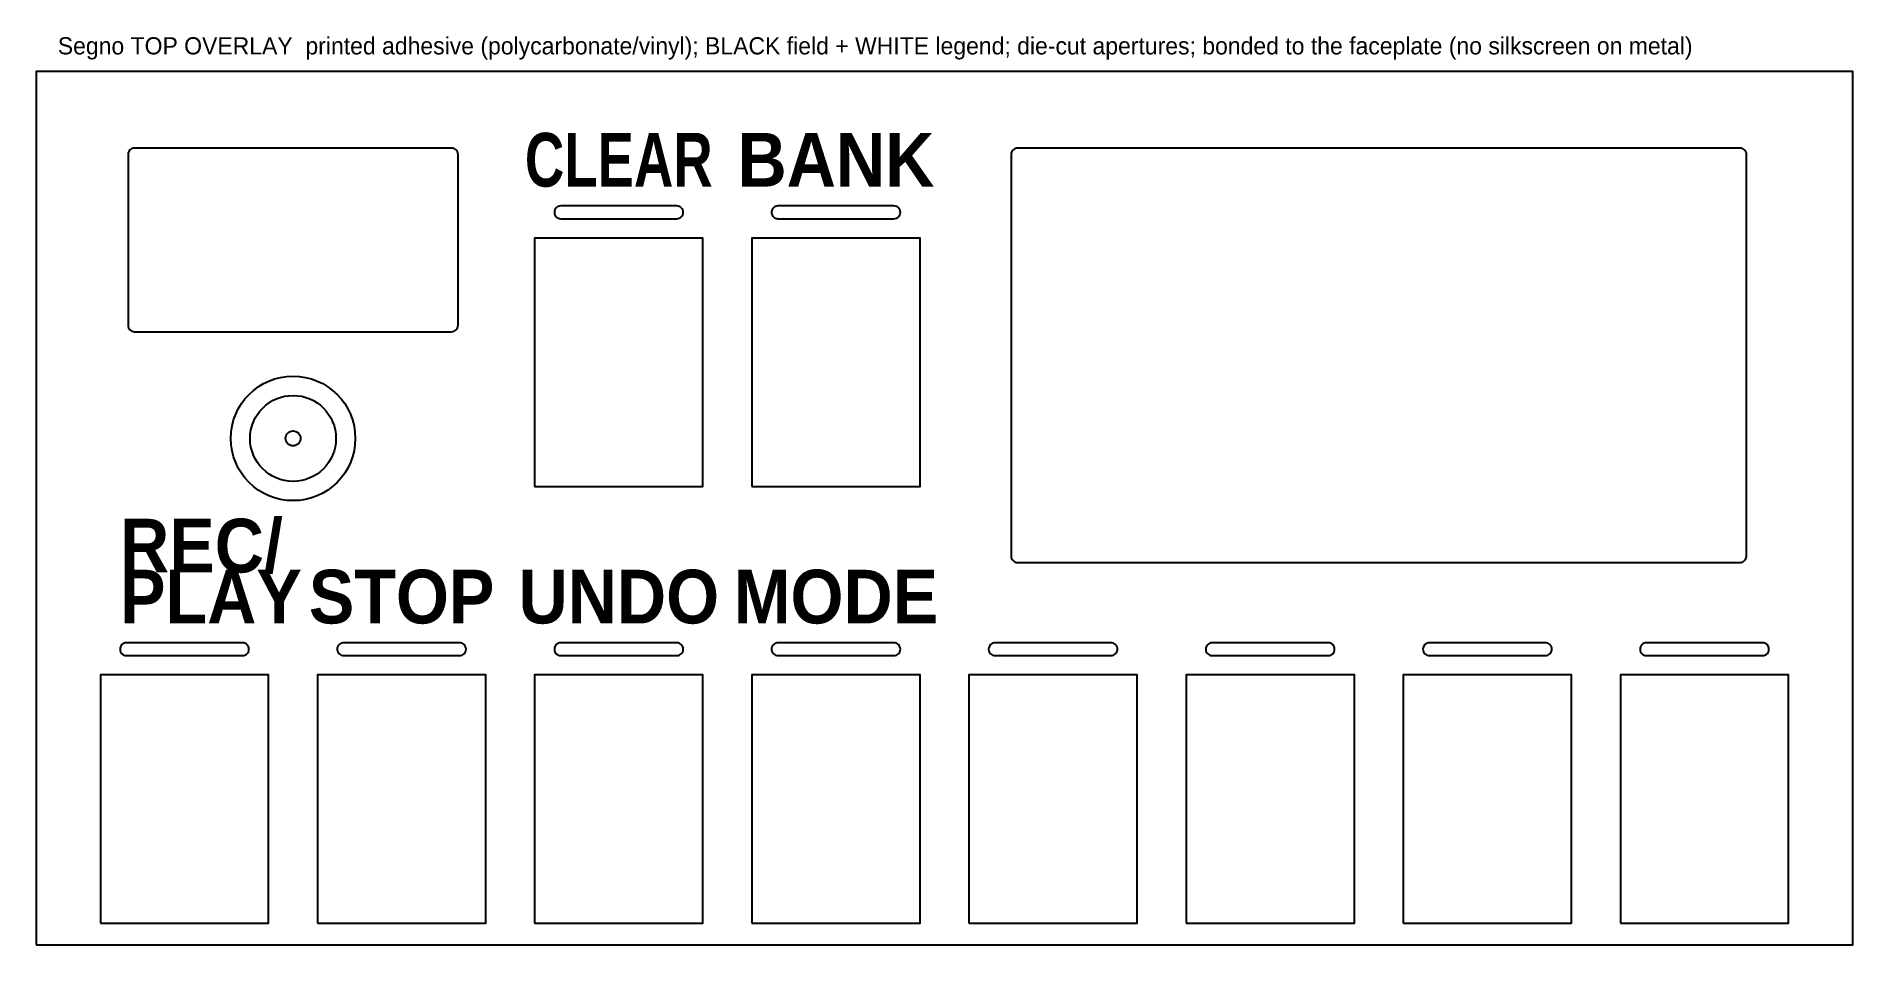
# Model space of a CAD drawing. Header units: millimetres. Extents: x 0 to 846, y 0 to 423.
import ezdxf
from ezdxf.enums import TextEntityAlignment as Align

# ---------------------------------------------------------------- set-up
doc = ezdxf.new("R2010")
doc.units = ezdxf.units.MM
for name, color, linetype in [('CUT', 7, 'Continuous'), ('NOTE', 8, 'Continuous'), ('SILK', 5, 'Continuous')]:
    doc.layers.add(name, color=color, linetype=linetype)
doc.styles.add('SILKBOLD', font='arialbd.ttf')

msp = doc.modelspace()

# ---------------------------------------------------------------- linework, layer by layer
at = {"layer": 'CUT'}
for points in [[(0, 0), (846, 0), (846, 406.64), (0, 406.64)], [(232.11, 213.47), (310.46, 213.47), (310.46, 329.08), (232.11, 329.08)], [(333.25, 213.47), (411.6, 213.47), (411.6, 329.08), (333.25, 329.08)], [(29.83, 10), (108.17, 10), (108.17, 125.61), (29.83, 125.61)], [(130.97, 10), (209.32, 10), (209.32, 125.61), (130.97, 125.61)], [(232.11, 10), (310.46, 10), (310.46, 125.61), (232.11, 125.61)], [(333.25, 10), (411.6, 10), (411.6, 125.61), (333.25, 125.61)], [(434.4, 10), (512.75, 10), (512.75, 125.61), (434.4, 125.61)], [(535.54, 10), (613.89, 10), (613.89, 125.61), (535.54, 125.61)], [(636.68, 10), (715.03, 10), (715.03, 125.61), (636.68, 125.61)], [(737.83, 10), (816.18, 10), (816.18, 125.61), (737.83, 125.61)]]:
    msp.add_lwpolyline(points, close=True, dxfattribs=at)
for points in [[(45.7, 285.5), (193.45, 285.5, 0.414214), (196.45, 288.5), (196.45, 368, 0.414214), (193.45, 371), (45.7, 371, 0.414214), (42.7, 368), (42.7, 288.5, 0.414214)], [(457.04, 178), (793.54, 178, 0.414214), (796.54, 181), (796.54, 368, 0.414214), (793.54, 371), (457.04, 371, 0.414214), (454.04, 368), (454.04, 181, 0.414214)], [(244.29, 338.08), (298.29, 338.08, 0.414214), (301.29, 341.08), (301.29, 341.08, 0.414214), (298.29, 344.08), (244.29, 344.08, 0.414214), (241.29, 341.08), (241.29, 341.08, 0.414214)], [(345.43, 338.08), (399.43, 338.08, 0.414214), (402.43, 341.08), (402.43, 341.08, 0.414214), (399.43, 344.08), (345.43, 344.08, 0.414214), (342.43, 341.08), (342.43, 341.08, 0.414214)], [(42, 134.61), (96, 134.61, 0.414214), (99, 137.61), (99, 137.61, 0.414214), (96, 140.61), (42, 140.61, 0.414214), (39, 137.61), (39, 137.61, 0.414214)], [(143.14, 134.61), (197.14, 134.61, 0.414214), (200.14, 137.61), (200.14, 137.61, 0.414214), (197.14, 140.61), (143.14, 140.61, 0.414214), (140.14, 137.61), (140.14, 137.61, 0.414214)], [(244.29, 134.61), (298.29, 134.61, 0.414214), (301.29, 137.61), (301.29, 137.61, 0.414214), (298.29, 140.61), (244.29, 140.61, 0.414214), (241.29, 137.61), (241.29, 137.61, 0.414214)], [(345.43, 134.61), (399.43, 134.61, 0.414214), (402.43, 137.61), (402.43, 137.61, 0.414214), (399.43, 140.61), (345.43, 140.61, 0.414214), (342.43, 137.61), (342.43, 137.61, 0.414214)], [(446.57, 134.61), (500.57, 134.61, 0.414214), (503.57, 137.61), (503.57, 137.61, 0.414214), (500.57, 140.61), (446.57, 140.61, 0.414214), (443.57, 137.61), (443.57, 137.61, 0.414214)], [(547.71, 134.61), (601.71, 134.61, 0.414214), (604.71, 137.61), (604.71, 137.61, 0.414214), (601.71, 140.61), (547.71, 140.61, 0.414214), (544.71, 137.61), (544.71, 137.61, 0.414214)], [(648.86, 134.61), (702.86, 134.61, 0.414214), (705.86, 137.61), (705.86, 137.61, 0.414214), (702.86, 140.61), (648.86, 140.61, 0.414214), (645.86, 137.61), (645.86, 137.61, 0.414214)], [(750, 134.61), (804, 134.61, 0.414214), (807, 137.61), (807, 137.61, 0.414214), (804, 140.61), (750, 140.61, 0.414214), (747, 137.61), (747, 137.61, 0.414214)]]:
    msp.add_lwpolyline(points, format="xyb", close=True, dxfattribs=at)
for radius in [29, 20, 3.5]:
    msp.add_circle((119.57, 235.8), radius, dxfattribs=at)

# ---------------------------------------------------------------- texts
at = {"layer": 'NOTE'}
msp.add_text('Segno TOP OVERLAY  printed adhesive (polycarbonate/vinyl); BLACK field + WHITE legend; die-cut apertures; bonded to the faceplate (no silkscreen on metal)', height=8, dxfattribs=at).set_placement((10, 414.64))
at = {"layer": 'SILK', "style": 'SILKBOLD'}
for s, width, p in [('CLEAR', 0.727273, (271.29, 353.08)), ('BANK', 0.909091, (372.43, 353.08)), ('STOP', 0.909091, (170.14, 149.61)), ('UNDO', 0.909091, (271.29, 149.61)), ('MODE', 0.909091, (372.43, 149.61))]:
    msp.add_text(s, height=25, dxfattribs=dict(at, width=width)).set_placement(p, align=Align.CENTER)
at = {"layer": 'SILK', "style": 'SILKBOLD', "width": 0.909091}
for s, p in [('REC/', (39, 173.36)), ('PLAY', (39, 149.61))]:
    msp.add_text(s, height=25, dxfattribs=at).set_placement(p)

doc.saveas('drawing.dxf')
